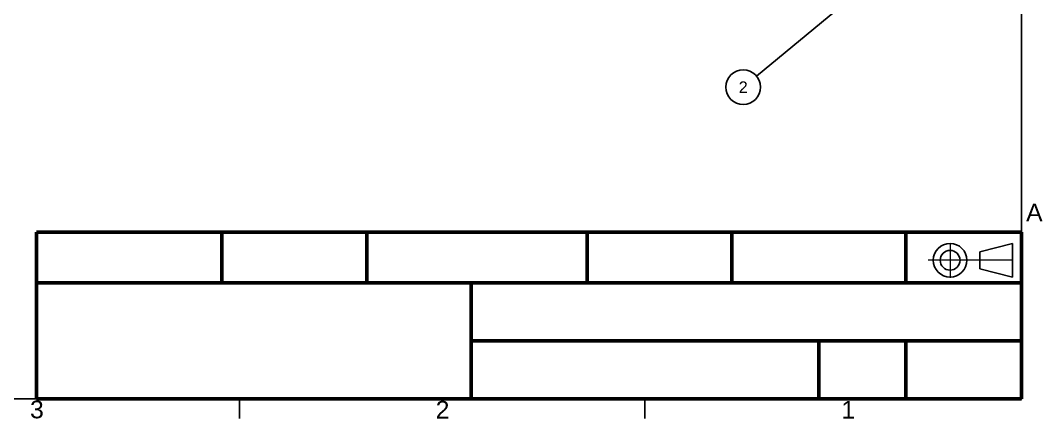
# Paper-space layout 'Middle Roller' of a CAD drawing. Header units: millimetres. Extents: x -10 to 420, y -10 to 297.
# Drawn here: x 237.6 to 414, y -3 to 65.7 of the extents above; entities that cross this region are included whole.
import ezdxf

# ---------------------------------------------------------------- set-up
doc = ezdxf.new("R2010")
doc.units = ezdxf.units.MM
doc.linetypes.add('ACAD_ISO04W100', pattern=[30, 24, -3, 0, -3])
for name, color, linetype, lineweight in [('2dTransBorder', 255, 'Continuous', 35), ('2dTransTitleBlock', 255, 'Continuous', 35), ('Leader Lines', 5, 'Continuous', 25)]:
    doc.layers.add(name, color=color, linetype=linetype, lineweight=lineweight)
doc.layers.add('Title', color=7, linetype='Continuous')
doc.styles.add('Current-ISO', font='ARIAL.TTF')
doc.styles.add('Text Style29', font='ARIAL.TTF')

# ---------------------------------------------------------------- blocks, each defined once
blk = doc.blocks.new('2dTransSymbol33')
at = {"color": 179}
blk.add_solid([(384.41, 72.54), (386.02, 74.51), (383.77, 73.31), (384.41, 72.54)], dxfattribs=at)
at = {"layer": 'Leader Lines', "color": 179, "linetype": 'Continuous', "lineweight": 25, "true_color": 0x262659}
for p, q in [((386.02, 74.51), (383.77, 73.31)), ((384.09, 72.92), (386.02, 74.51)), ((384.41, 72.54), (386.02, 74.51)), ((384.09, 72.92), (369.26, 60.69)), ((383.77, 73.31), (384.41, 72.54))]:
    blk.add_line(p, q, dxfattribs=at)
blk.add_lwpolyline([(384.41, 72.54), (386.02, 74.51), (383.77, 73.31), (384.41, 72.54)], dxfattribs=at)
blk.add_circle((366.95, 58.78), 3, dxfattribs=at)
at = {"layer": 'Leader Lines', "linetype": 'Continuous', "lineweight": 25, "insert": (366.17, 57.77), "char_height": 2, "attachment_point": 7, "style": 'Text Style29'}
blk.add_mtext('2', dxfattribs=at)
blk = doc.blocks.new('Default Border')
at = {"layer": '2dTransBorder', "color": 179, "linetype": 'Continuous', "lineweight": 25, "true_color": 0x262659}
for points in [[(5, 5), (5, 292), (415, 292), (415, 5), (5, 5)], [(280, 5), (280, 1.6)], [(350, 5), (350, 1.6)]]:
    blk.add_lwpolyline(points, dxfattribs=at)
at = {"layer": '2dTransBorder', "color": 179, "lineweight": 211, "char_height": 3.05, "attachment_point": 7, "style": 'Current-ISO'}
for s, insert in [('A', (415.77, 35.63)), ('3', (243.88, 1.6)), ('2', (313.88, 1.6)), ('1', (383.88, 1.6))]:
    blk.add_mtext(s, dxfattribs=dict(at, insert=insert))
blk = doc.blocks.new('Title')
at = {"layer": '2dTransTitleBlock', "linetype": 'Continuous', "lineweight": 50}
for p, q in [((410, 28.73), (240, 28.73)), ((240, 28.73), (240, 0)), ((272, 20), (272, 28.73)), ((297, 20), (297, 28.73)), ((335, 20), (335, 28.73)), ((360, 20), (360, 28.73)), ((390, 20), (390, 28.73)), ((410, 0), (410, 28.73)), ((240, 20), (410, 20)), ((315, 20), (315, 0)), ((410, 10), (315, 10)), ((375, 0), (375, 10)), ((390, 0), (390, 10)), ((240, 0), (410, 0))]:
    blk.add_line(p, q, dxfattribs=at)
at = {"layer": '2dTransTitleBlock', "linetype": 'ACAD_ISO04W100', "lineweight": 18}
for p, q in [((397.65, 26.82), (397.65, 20.88)), ((402.78, 23.91), (393.84, 23.91)), ((408.43, 23.91), (402.78, 23.91))]:
    blk.add_line(p, q, dxfattribs=at)
at = {"layer": '2dTransTitleBlock', "lineweight": 25}
for p, q in [((402.78, 25.38), (408.43, 26.82)), ((408.43, 26.82), (408.43, 23.91)), ((402.78, 23.91), (402.78, 25.38)), ((402.78, 22.44), (402.78, 23.91)), ((408.43, 23.91), (408.43, 21.01)), ((408.43, 21.01), (402.78, 22.44))]:
    blk.add_line(p, q, dxfattribs=at)
for radius in [2.9, 1.71]:
    blk.add_circle((397.65, 23.91), radius, dxfattribs=at)
at = {"layer": '2dTransBorder'}
blk.add_blockref('Default Border', (-5, -5), dxfattribs=at)

psp = doc.layouts.new('Middle Roller')

# ---------------------------------------------------------------- block references
at = {"layer": 'Leader Lines'}
psp.add_blockref('2dTransSymbol33', (-4.61, -4.61), dxfattribs=at)
at = {"layer": 'Title'}
psp.add_blockref('Title', (0.39, 0.39), dxfattribs=at)

doc.saveas('drawing.dxf')
